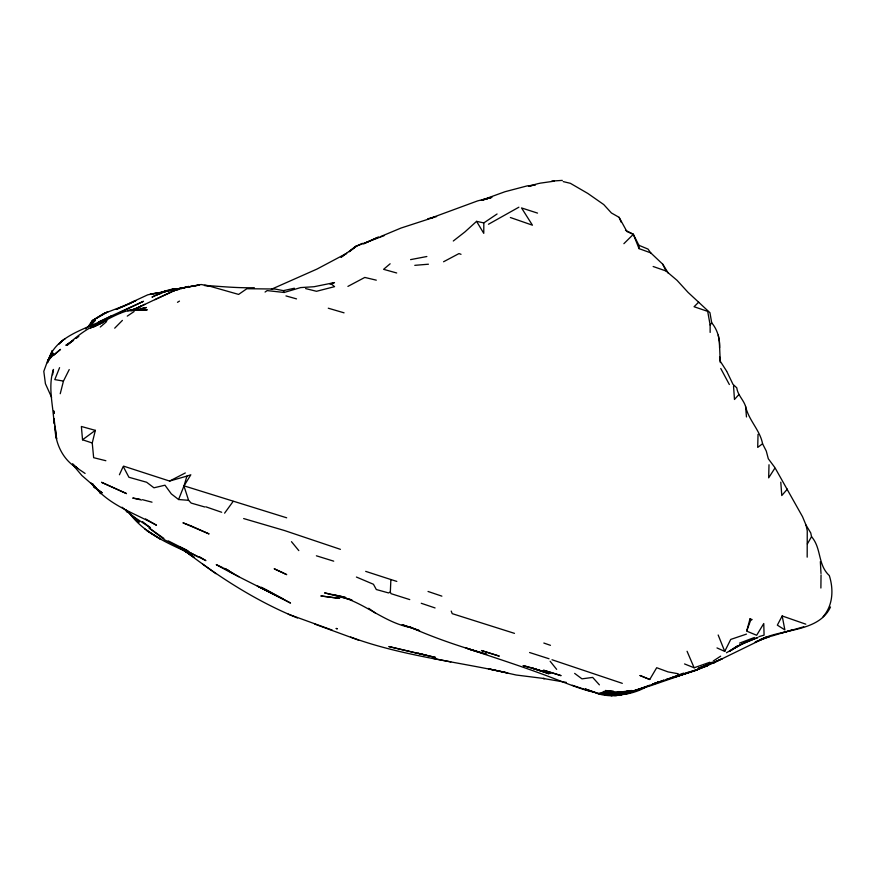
<?xml version="1.0" encoding="UTF-8"?>
<svg xmlns="http://www.w3.org/2000/svg" width="876" height="876" viewBox="0 0 876 876"><rect width="100%" height="100%" fill="white"/><g stroke="black" fill="none" stroke-linecap="round" stroke-linejoin="round"><path stroke-width="1.31" d="M497.064 213.996L483.826 222.909L483.76 233.344L476.577 221.354L464.992 231.866L453.297 240.999M820.889 588.026L821.042 574.897M807.179 557.158L807.256 530.757L806.04 525.129L802.515 516.665L775.063 467.883L768.668 477.847L769.008 464.751M758.036 434.332L757.707 447.417L762.558 443.738C760.083 430.204 748.597 420.195 745.585 406.42C743.56 399.774 737.592 395.01 736.782 387.827L732.993 384.334L726.905 371.665M409.76 599.6L390.992 593.654L390.335 592.045L390.882 579.54L365.686 571.371M47.698 360.901L47.501 362.412L52.363 350.51L47.983 361.558M52.604 374.764L53.469 369.42C49.165 382.254 51.104 396.029 52.724 409.18L54.334 423.962L54.115 418.728M92.243 442.993L95.342 430.357L81.38 426.481L82.53 439.785L92.243 442.993L93.655 457.688L105.854 460.721M60.236 393.718L63.455 381.082L69.226 369.562M749.998 618.872L746.659 631.213L750.677 620.153L752.112 619.551L749.998 618.872L750.677 620.153M184.037 485.851L186.916 476.106L190.815 474.792L184.037 485.851L286.682 517.804M90.94 323.671L92.287 320.682L103.324 313.739L126.889 304.771M48.224 361.262L53.272 353.192L47.852 360.211L43.8 371.347L45.421 383.732L51.596 397.365M47.501 362.784C54.498 334.336 88.421 329.157 110.387 316.367L143.478 301.311L126.286 309.513M119.421 474.759L123.22 466.459L128.925 477.267L146.642 482.249L153.935 487.801L164.973 485.205L171.313 493.889L178.584 499.528L183.949 486.005L188.603 500.316L191.176 503.087L204.82 506.996M59.579 367.657L54.794 379.604L63.455 381.082M716.995 647.933L724.737 651.394L730.726 639.425L746.483 634.104M782.18 615.959L777.34 625.135L784.863 629.899L782.18 615.959L805.8 624.183M830.503 606.948C818.775 632.494 782.104 628.388 760.083 639.754L770.015 636.469L755.178 642.064L766.544 637.06M807.365 543.941L811.526 536.681L810.76 532.98L806.04 525.129M91.805 321.218L88.191 326.704M649.74 679.491L640.082 675.527L649.74 679.491L656.693 667.72L668.016 671.892L678.254 673.775M823.09 616.704C833.043 605.327 833.722 589.46 829.32 575.587C817.483 564.626 821.721 548.387 811.526 536.681M224.606 513.161L233.158 501.39M710.14 332.42L710.129 325.007L711.706 322.839L709.943 312.699L688.043 292.376L677.071 280.364L666.034 270.991L653.146 266.501M58.944 344.257L62.065 340.731L60.433 342.691M787.371 489.115L781.775 495.531L780.79 482.172M738.884 394.561L734.471 399.478L733.54 386.141M92.549 323.266L95.276 320.32L85.585 328.85M114.701 328.182L122.399 320.397M623.887 243.681L633.337 234.33L638.9 245.302L639.031 248.62L650.737 252.868L662.716 264.18L668.366 273.257M698.698 302.176L694.066 306.731L707.688 311.363L710.129 325.007M48.673 359.16L60.51 349.382L53.699 355.218M100.28 327.044L106.357 321.799M47.852 360.211L50.775 357.715M390.127 263.786L383.589 269.326L396.686 272.983M341.158 257.051L356.631 246.025L384.137 235.644M349.852 251.051L354.988 246.769L362.434 243.331M349.316 251.74L356.631 246.025L354.988 246.769M72.631 340.928L67.277 345.089C78.763 334.38 91.662 324.919 107.036 320.682M76.081 338.454L78.84 336.362M82.53 439.785L95.342 430.357M341.202 257.216L346.666 253.317L317.002 269.063L271.33 289.288M737.329 645.875L729.817 651.109L742.311 643.641L757.926 637.454L739.673 645.054L726.456 652.762M265.067 292.047L267.147 290.602L284.142 292.475L300.61 287.591L314.035 286.726L334.501 282.576L330.033 284.131M73.672 340.03L65.897 345.319L73.201 340.534M61.429 341.158L65.306 338.574M127.272 316.126L134.137 311.527M713.283 660.997L720.663 656.157M177.489 302.308L179.46 301.092M518.866 207.207L488.469 224.256M90.359 326.376L93.787 324.394L90.578 326.2M731.515 649.795L754.422 637.498L739.574 643.115M712.374 662.103L697.384 669.691L687.616 672.407L676.097 676.601L696.037 670.085L651.153 685.558L624.949 693.507L646.762 686.609L628.858 692.883L649.357 685.306M347.914 286.397L364.788 277.44L376.297 280.167M443.563 261.76L458.958 253.591L461.017 254.303M123.593 466.141L169.583 481.055L185.329 472.952M705.53 666.527L722.35 658.632L692.938 671.399L668.027 679.02M171.433 291.774L131.926 310.509L146.445 307.531L141.277 308.735M118.578 313.28L125.202 310.049L120.286 312.382M390.335 592.045L388.55 592.932L376.308 589.526L373.45 584.281L356.412 577.043M128.082 304.333L135.802 300.567L125.64 305.472M138.058 307.607L132.823 309.995L144.781 304.344M154.91 299.68L178.989 288.565L199.257 285.05M119.048 312.962L124.009 310.597M98.43 322.029L111.668 315.765M378.509 236.914L363.595 243.802L376.702 237.922M766.38 637.18L713.349 663.066L714.838 662.453M134.346 309.305L141.025 306.272L130.995 310.717M101.266 323.113L90.436 327.985C105.755 321.404 119.892 310.389 137.039 309.042L132.046 310.509M158.425 294.248L151.975 297.106C160.275 292.88 169.199 288.27 178.77 288.927M102.525 322.532L93.36 326.551L103.193 322.357M125.29 305.582L116.169 309.458L147.803 294.796L168.312 290.931M334.238 594.935L342.647 596.731L324.58 592.888L351.933 599.972L343.71 597.542C367.427 605.239 386.436 623.383 411.523 627.687L402.15 624.708L419.571 630.687L410.351 627.216C435.033 638.21 460.765 646.838 486.717 654.339L466.065 648.032C495.75 658.117 525.677 667.545 554.902 678.867C585.015 690.573 616.616 704.216 647.43 686.28M606.849 694.613L597.837 693.661C611.941 698.139 626.723 694.285 640.038 689.127M380.293 236.706L400.978 228.056L431.704 218.069M698.566 668.235L707.863 664.588L698.336 668.257M648.59 685.831L659.048 681.758L652.719 684.222M652.543 684.32L656.376 682.853M162.257 292.661L156.957 294.686L160.702 293.591M635.932 690.387L626.012 693.617L610.955 695.61L614.722 695.117M130.831 310.433L135.879 308.549M653.058 684.342L664.096 680.225M683.685 673.107L677.422 675.297M167.305 291.117L173.656 288.883L178.671 289.222M684.55 663.942L694.131 667.775L709.888 662.234M652.981 683.981L659.223 681.802M670.414 678.068L679.042 675.067L666.384 679.546M163.527 292.234L173.656 288.883L178.967 289.463M665.771 679.59L669.253 678.451M634.695 690.792L623.504 693.956M660.449 681.298L664.183 680.094M687.397 673.064L671.793 677.849M792.539 629.789L771.417 636.173M178.77 289.288L172.638 291.084L188.592 286.419L181.222 288.576M758.934 636.644L764.08 635.133L763.762 623.526L756.667 635.275L747.732 631.574M782.082 632.954L803.697 626.811M433.981 217.368L430.16 218.365L477.628 200.889L491.732 197.341L481.384 200.297L504.981 191.724L527.264 185.865L535.356 185.099M169.583 481.055L186.916 476.106M491.732 197.341L481.942 200.1L487.111 198.885M641.703 688.624C628.541 693.015 614.481 696.486 600.662 692.982L608.656 693.77M628.585 692.303L615.751 693.945M627.26 692.719L630.972 691.722M538.773 183.456L528.469 186.194L531.995 185.668M637.29 690.255L616.507 695.489L627.369 693.453L642.163 688.262L627.369 693.453L616.113 695.533L620.208 694.975M427.773 218.77L436.598 216.569M209.966 286.266L238.611 294.413L246.846 288.73L274.922 289.014L283.386 290.646L294.369 288.237M618.795 694.657L621.193 694.153M410.592 259.625L426.853 256.515M539.616 183.248L554.366 181.146M186.588 287.251L178.989 288.565L201.184 284.525L209.254 285.937L204.415 285.51M189.128 286.802L191.658 286.364M194.187 285.926L197.987 285.269M623.811 691.591L613.539 692.993L603.728 691.482L610.408 692.106M626.384 691.241L631.519 690.54L613.539 692.993L622.42 693.223L629.417 691.963L620.022 692.971M618.489 694.613L620.996 694.285M169.254 290.788L163.932 291.445L178.737 289.091M156.913 293.274L150.289 293.986L162.257 292.485M159.552 292.989L162.202 292.704M616.003 693.398L611.974 693.825L602.162 692.336L608.842 692.949M613.123 694.186L610.484 694.438L619.321 694.81L623.493 694.077L608.962 695.139L599.217 693.431L604.539 693.989M414.775 265.34L428.43 264.213M551.847 181.069L562.315 180.39M162.389 292.135L164.973 292.047L161.096 292.19M616.419 695.095L607.583 695.369L615.861 695.566L611.995 695.15M345.024 597.158L341.202 597.191L345.045 597.355M254.314 287.7C237.538 288.116 221.343 286.507 204.699 285.379M178.682 289.321L174.871 289.19L177.543 289.452M178.584 499.528L188.603 500.316M613.364 691.175L605.327 690.529L615.16 691.963L624.084 692.04L618.73 691.602M612.85 693.31L620.865 694.044L611.974 693.825L622.42 693.223L614.415 692.478M606.236 694.558L602.392 694.186L605.217 694.526M613.988 694.285L619.321 694.81L608.962 695.139L617.854 695.369L615.193 695.095M607.199 694.263L609.86 694.537M566.422 682.415L543.23 678.473L544.511 678.572L516.106 675.002L488.48 668.815L507.762 672.965C455.378 661.413 401.175 655.719 350.641 637.06M140.061 499.287L132.736 498.05L141.518 500.021M432.689 658.314L450.822 661.895M476.577 221.354L483.826 222.909M425.988 655.171L417.622 653.189L435.558 657.471L388.834 646.554L416.352 653.069M563.202 181.595L570.385 183.325L587.862 193.465L603.75 204.568L611.415 212.967L619.124 217.357L626.887 231.494L633.337 234.33L639.031 248.62M305.593 288.576L316.51 291.292L334.588 286.649L330.843 283.572M142.503 499.703L152.019 502.178M285.959 295.913L296.526 298.88M243.648 518.559L284.47 530.528L340.414 549.34M328.281 308.21L344.06 312.831M469.043 649.193L478.438 652.083M316.389 555.8L333.712 561.166M529.586 652.521L549.022 658.752M221.661 512.263L205.871 506.821M390.882 579.54L396.817 581.412M510.358 217.511L532.433 225.187L521.538 207.941L537.535 213.109M552 659.748L622.31 683.346M572.203 685.24L589.679 691.033M514.475 633.359L452.224 613.66L451.217 611.087M421.246 603.279L435.065 607.944M441.887 596.151L428.035 591.464M543.832 643.039L550.467 645.327M288.281 614.185L332.201 630.107M314.78 624.106L358.645 640.192M638.9 245.302L648.032 249.091L650.89 253.131M297.413 617.974C256.657 601.33 219.23 577.339 184.464 550.5L192.884 556.654L183.391 549.876M222.986 567.757L216.252 564.637C238.053 576.89 260.577 587.533 282.828 598.899L257.237 585.956L290.525 603.071L265.231 589.143M224.114 568.283L228.581 570.418M163.856 538.411L149.084 527.976L164.721 539.89L205.882 560.618L199.367 556.709M261.157 587.194L264.213 588.661M188.274 550.993L168.247 540.897M180.445 547.171L186.577 550.172M625.475 230.289L633.271 234.242M182.307 548.453L198.053 556.873M174.992 545.277L185.602 551.103L194.045 557.147L177.959 546.723M180.138 547.971L185.602 551.103L183.467 549.657M238.776 576.682L225.252 568.831L232.874 573.265M180.138 548.015L186.665 551.891C165.159 542.124 142.832 532.017 128.641 512.153M146.916 530.757L160.943 539.408L144.836 529.027M145.525 518.931L156.465 525.217C134.532 513.128 108.055 504.981 92.67 484.176L96.075 487.812L81.862 475.493L73.08 465.112M72.588 463.722L77.657 468.408L75.851 466.7M76.573 467.664L85.092 473.445M77.657 468.408C62.787 460.218 54.805 442.709 54.991 426.207L56.622 439.04L54.06 418.827M368.654 608.283L375.497 613.134M202.553 564.034L215.934 573.692M574.656 673.392L581.971 678.856L592.669 677.411L599.392 684.846M142.459 521.603L150.453 527.79L131.958 515.657L122.071 507.215M132.112 516.161L139.273 522.129L130.535 513.949M298.815 550.61L291.478 541.675M90.721 482.643L94.794 487.702L102.207 492.838L93.82 486.574L94.794 487.702L92.933 484.121M550.139 661.249L556.654 669.373M774.691 467.313L768.307 458.761L766.281 451.052L762.558 443.738M711.706 322.839C717.543 329.737 719.995 338.924 719.579 347.849M726.675 371.205L719.678 360.332L719.634 356.828M99.273 491.403L100.641 493.67L99.306 491.392M720.773 368.522L729.358 384.531M662.716 264.18L666.034 270.991M687.069 651.284L694.131 667.775M619.124 217.357L621.215 222.307M283.386 290.646L284.142 292.475M718.167 635.001L724.737 651.394M718.287 335.125L719.382 341.925L720.302 362.587M745.585 406.42L746.472 416.954M820.352 561.604L820.998 573.517M104.813 313.137L92.287 320.682L107.879 311.823L104.813 313.137M94.728 326.376L94.017 326.77L105.383 320.693L94.728 326.376M707.6 665.574L692.938 671.399L707.6 665.574M147.059 309.841L127.611 310.619L147.059 309.841M615.215 695.424L611.47 695.084L615.215 695.424M339.527 598.385L321.043 595.976L339.527 598.385M531.371 667.775L523.071 665.585L550.183 673.48L531.371 667.775L548.803 673.699L531.371 667.775M551.738 672.669L543.514 670.228L561.1 675.648L551.738 672.669M499.079 656.058L481.515 650.55L499.079 656.058M337.172 628.793L336.242 628.464L337.172 628.793M596.72 693.015L585.376 689.018L596.72 693.015M190.979 525.863L182.953 522.797L209.09 533.933L190.979 525.863M126.44 493.56L101.638 482.358L126.44 493.56M282.039 572.411L274.177 568.765L286.715 574.634L282.039 572.411M127.064 511.88L125.629 509.821L127.064 511.88M53.907 413.494L53.808 410.888L53.896 413.527"/></g></svg>
